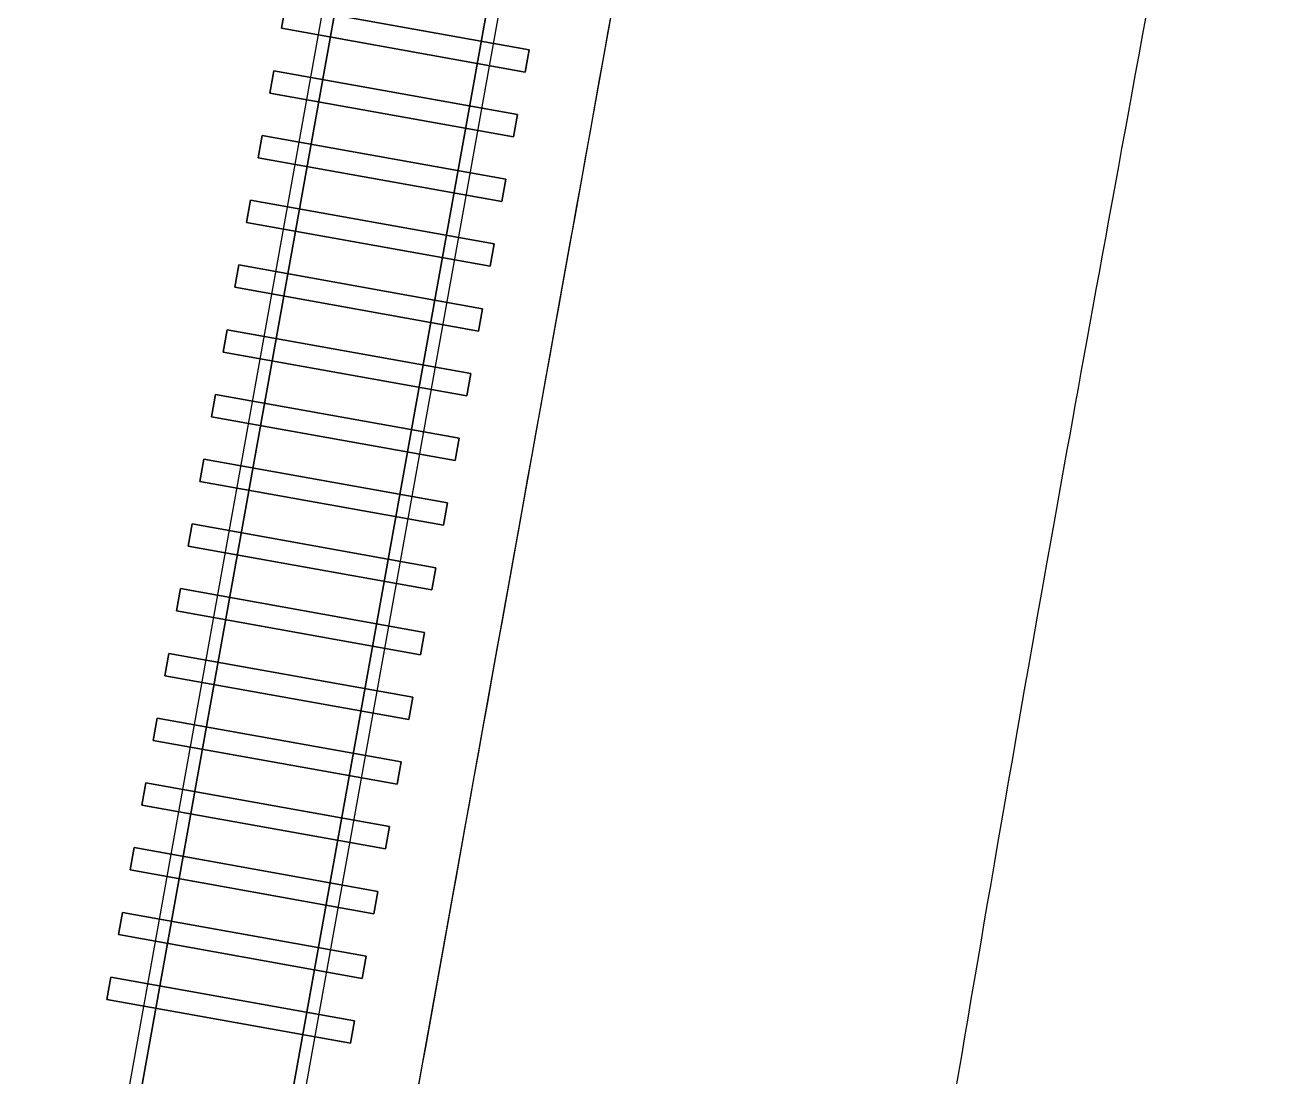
# Model space of a CAD drawing. Header units: millimetres. Extents: x -30345 to 58728, y -138367 to 131916.
# Drawn here: x 19156 to 29709, y -63792 to -54916 of the extents above; entities that cross this region are included whole.
import ezdxf

# ---------------------------------------------------------------- set-up
doc = ezdxf.new("R2010")
doc.units = ezdxf.units.MM
doc.layers.add('maps$Gleise', color=7, linetype='Continuous', true_color=0x000000)
doc.layers.add('maps$strasse', color=7, linetype='Continuous', true_color=0x6c6c6c)

msp = doc.modelspace()

# ---------------------------------------------------------------- linework, layer by layer
at = {"layer": 'maps$Gleise'}
msp.add_line((9083.128, -138366.716, -628.803), (56791.309, 126990.327, -628.803), dxfattribs=at)
at = {"layer": 'maps$strasse'}
for points in [[(52873.066, 118829.362), (19417.536, -67301.02)], [(52874.251, 118829.112), (19418.721, -67301.27)], [(19522.231, -67319.826), (52977.761, 118810.556)], [(19523.417, -67320.076), (52978.947, 118810.306)], [(54212.969, 118580.953), (20757.439, -67549.429)], [(54214.155, 118580.703), (20758.625, -67549.679)], [(20862.135, -67568.235), (54317.665, 118562.147)], [(20863.32, -67568.485), (54318.85, 118561.897)]]:
    msp.add_lwpolyline(points, dxfattribs=at)
for points in [[(11608.467, -124320.562), (30953.119, -16723.929), (50297.771, 90872.705)], [(11608.467, -124320.562, -100), (30953.119, -16723.929, -100), (50297.771, 90872.705, -100)], [(15587.293, -102189.987, -628.803), (32942.532, -5658.641, -628.803), (50297.771, 90872.705, -628.803)], [(15587.293, -102189.987, -100), (32942.532, -5658.641, -100), (50297.771, 90872.705, -100)], [(-332.6, -123082.977), (16796.6, -21392.438), (33925.801, 80298.101)], [(-332.6, -123082.977, 100), (16796.6, -21392.438, 100), (33925.801, 80298.101, 100)]]:
    msp.add_open_spline(points, degree=2, dxfattribs=at)
for points in [[(55471.457, 90165.31), (41838.364, 16583.49), (28205.272, -56998.33), (22291.342, -91091.864), (16377.412, -125185.398)], [(55471.457, 90165.31, -100), (41838.364, 16583.49, -100), (28205.272, -56998.33, -100), (22291.342, -91091.864, -100), (16377.412, -125185.398, -100)]]:
    msp.add_open_spline(points, degree=2, knots=[-3, -3, -3, -2, -2, -1, -1, -1], dxfattribs=at)

# ---------------------------------------------------------------- meshes
mesh = msp.add_polyface(dxfattribs=at)
corners = [(21843.602, -52024.077, -504.207), (21809.808, -52212.214, -504.207), (23865.945, -52581.549, -504.207), (23899.739, -52393.412, -504.207), (21809.808, -52212.214, -504.207), (21809.808, -52212.214, -628.803), (23865.945, -52581.549, -628.803), (23865.945, -52581.549, -504.207), (23865.945, -52581.549, -504.207), (23865.945, -52581.549, -628.803), (23899.739, -52393.412, -628.803), (23899.739, -52393.412, -504.207), (21745.407, -52570.321, -504.207), (21711.613, -52758.458, -504.207), (23767.749, -53127.794, -504.207), (23801.544, -52939.657, -504.207), (21711.613, -52758.458, -628.803), (21745.407, -52570.321, -628.803), (23801.544, -52939.657, -628.803), (23767.749, -53127.794, -628.803), (21711.613, -52758.458, -504.207), (21711.613, -52758.458, -628.803), (23767.749, -53127.794, -628.803), (23767.749, -53127.794, -504.207), (23767.749, -53127.794, -504.207), (23767.749, -53127.794, -628.803), (23801.544, -52939.657, -628.803), (23801.544, -52939.657, -504.207), (23801.544, -52939.657, -504.207), (23801.544, -52939.657, -628.803), (21745.407, -52570.321, -628.803), (21745.407, -52570.321, -504.207), (21745.407, -52570.321, -504.207), (21745.407, -52570.321, -628.803), (21711.613, -52758.458, -628.803), (21711.613, -52758.458, -504.207), (21647.212, -53116.565, -504.207), (21613.418, -53304.702, -504.207), (23669.554, -53674.038, -504.207), (23703.349, -53485.901, -504.207), (21613.418, -53304.702, -628.803), (21647.212, -53116.565, -628.803), (23703.349, -53485.901, -628.803), (23669.554, -53674.038, -628.803), (21613.418, -53304.702, -504.207), (21613.418, -53304.702, -628.803), (23669.554, -53674.038, -628.803), (23669.554, -53674.038, -504.207), (23669.554, -53674.038, -504.207), (23669.554, -53674.038, -628.803), (23703.349, -53485.901, -628.803), (23703.349, -53485.901, -504.207), (23703.349, -53485.901, -504.207), (23703.349, -53485.901, -628.803), (21647.212, -53116.565, -628.803), (21647.212, -53116.565, -504.207), (21647.212, -53116.565, -504.207), (21647.212, -53116.565, -628.803), (21613.418, -53304.702, -628.803), (21613.418, -53304.702, -504.207), (21549.017, -53662.809, -504.207), (21515.223, -53850.947, -504.207), (23571.359, -54220.282, -504.207), (23605.153, -54032.145, -504.207), (21515.223, -53850.947, -628.803), (21549.017, -53662.809, -628.803), (23605.153, -54032.145, -628.803), (23571.359, -54220.282, -628.803), (21515.223, -53850.947, -504.207), (21515.223, -53850.947, -628.803), (23571.359, -54220.282, -628.803), (23571.359, -54220.282, -504.207), (23571.359, -54220.282, -504.207), (23571.359, -54220.282, -628.803), (23605.153, -54032.145, -628.803), (23605.153, -54032.145, -504.207), (23605.153, -54032.145, -504.207), (23605.153, -54032.145, -628.803), (21549.017, -53662.809, -628.803), (21549.017, -53662.809, -504.207), (21549.017, -53662.809, -504.207), (21549.017, -53662.809, -628.803), (21515.223, -53850.947, -628.803), (21515.223, -53850.947, -504.207), (21450.822, -54209.054, -504.207), (21417.027, -54397.191, -504.207), (23473.164, -54766.526, -504.207), (23506.958, -54578.389, -504.207), (21417.027, -54397.191, -628.803), (21450.822, -54209.054, -628.803), (23506.958, -54578.389, -628.803), (23473.164, -54766.526, -628.803), (21417.027, -54397.191, -504.207), (21417.027, -54397.191, -628.803), (23473.164, -54766.526, -628.803), (23473.164, -54766.526, -504.207), (23473.164, -54766.526, -504.207), (23473.164, -54766.526, -628.803), (23506.958, -54578.389, -628.803), (23506.958, -54578.389, -504.207), (23506.958, -54578.389, -504.207), (23506.958, -54578.389, -628.803), (21450.822, -54209.054, -628.803), (21450.822, -54209.054, -504.207), (21450.822, -54209.054, -504.207), (21450.822, -54209.054, -628.803), (21417.027, -54397.191, -628.803), (21417.027, -54397.191, -504.207), (21352.627, -54755.298, -504.207), (21318.832, -54943.435, -504.207), (23374.969, -55312.77, -504.207), (23408.763, -55124.633, -504.207), (21318.832, -54943.435, -628.803), (21352.627, -54755.298, -628.803), (23408.763, -55124.633, -628.803), (23374.969, -55312.77, -628.803), (21318.832, -54943.435, -504.207), (21318.832, -54943.435, -628.803), (23374.969, -55312.77, -628.803), (23374.969, -55312.77, -504.207), (23374.969, -55312.77, -504.207), (23374.969, -55312.77, -628.803), (23408.763, -55124.633, -628.803), (23408.763, -55124.633, -504.207), (23408.763, -55124.633, -504.207), (23408.763, -55124.633, -628.803), (21352.627, -54755.298, -628.803), (21352.627, -54755.298, -504.207), (21352.627, -54755.298, -504.207), (21352.627, -54755.298, -628.803), (21318.832, -54943.435, -628.803), (21318.832, -54943.435, -504.207), (21254.431, -55301.542, -504.207), (21220.637, -55489.679, -504.207), (23276.774, -55859.015, -504.207), (23310.568, -55670.877, -504.207), (21220.637, -55489.679, -628.803), (21254.431, -55301.542, -628.803), (23310.568, -55670.877, -628.803), (23276.774, -55859.015, -628.803), (21220.637, -55489.679, -504.207), (21220.637, -55489.679, -628.803), (23276.774, -55859.015, -628.803), (23276.774, -55859.015, -504.207), (23276.774, -55859.015, -504.207), (23276.774, -55859.015, -628.803), (23310.568, -55670.877, -628.803), (23310.568, -55670.877, -504.207), (23310.568, -55670.877, -504.207), (23310.568, -55670.877, -628.803), (21254.431, -55301.542, -628.803), (21254.431, -55301.542, -504.207), (21254.431, -55301.542, -504.207), (21254.431, -55301.542, -628.803), (21220.637, -55489.679, -628.803), (21220.637, -55489.679, -504.207), (21156.236, -55847.786, -504.207), (21122.442, -56035.923, -504.207), (23178.579, -56405.259, -504.207), (23212.373, -56217.122, -504.207), (21122.442, -56035.923, -628.803), (21156.236, -55847.786, -628.803), (23212.373, -56217.122, -628.803), (23178.579, -56405.259, -628.803), (21122.442, -56035.923, -504.207), (21122.442, -56035.923, -628.803), (23178.579, -56405.259, -628.803), (23178.579, -56405.259, -504.207), (23178.579, -56405.259, -504.207), (23178.579, -56405.259, -628.803), (23212.373, -56217.122, -628.803), (23212.373, -56217.122, -504.207), (23212.373, -56217.122, -504.207), (23212.373, -56217.122, -628.803), (21156.236, -55847.786, -628.803), (21156.236, -55847.786, -504.207), (21156.236, -55847.786, -504.207), (21156.236, -55847.786, -628.803), (21122.442, -56035.923, -628.803), (21122.442, -56035.923, -504.207), (21058.041, -56394.03, -504.207), (21024.247, -56582.168, -504.207), (23080.383, -56951.503, -504.207), (23114.178, -56763.366, -504.207), (21024.247, -56582.168, -628.803), (21058.041, -56394.03, -628.803), (23114.178, -56763.366, -628.803), (23080.383, -56951.503, -628.803), (21024.247, -56582.168, -504.207), (21024.247, -56582.168, -628.803), (23080.383, -56951.503, -628.803), (23080.383, -56951.503, -504.207), (23080.383, -56951.503, -504.207), (23080.383, -56951.503, -628.803), (23114.178, -56763.366, -628.803), (23114.178, -56763.366, -504.207), (23114.178, -56763.366, -504.207), (23114.178, -56763.366, -628.803), (21058.041, -56394.03, -628.803), (21058.041, -56394.03, -504.207), (21058.041, -56394.03, -504.207), (21058.041, -56394.03, -628.803), (21024.247, -56582.168, -628.803), (21024.247, -56582.168, -504.207), (20959.846, -56940.275, -504.207), (20926.052, -57128.412, -504.207), (22982.188, -57497.747, -504.207), (23015.983, -57309.61, -504.207), (20926.052, -57128.412, -628.803), (20959.846, -56940.275, -628.803), (23015.983, -57309.61, -628.803), (22982.188, -57497.747, -628.803), (20926.052, -57128.412, -504.207), (20926.052, -57128.412, -628.803), (22982.188, -57497.747, -628.803), (22982.188, -57497.747, -504.207), (22982.188, -57497.747, -504.207), (22982.188, -57497.747, -628.803), (23015.983, -57309.61, -628.803), (23015.983, -57309.61, -504.207), (23015.983, -57309.61, -504.207), (23015.983, -57309.61, -628.803), (20959.846, -56940.275, -628.803), (20959.846, -56940.275, -504.207), (20959.846, -56940.275, -504.207), (20959.846, -56940.275, -628.803), (20926.052, -57128.412, -628.803), (20926.052, -57128.412, -504.207), (20861.651, -57486.519, -504.207), (20827.857, -57674.656, -504.207), (22883.993, -58043.991, -504.207), (22917.787, -57855.854, -504.207), (20827.857, -57674.656, -628.803), (20861.651, -57486.519, -628.803), (22917.787, -57855.854, -628.803), (22883.993, -58043.991, -628.803), (20827.857, -57674.656, -504.207), (20827.857, -57674.656, -628.803), (22883.993, -58043.991, -628.803), (22883.993, -58043.991, -504.207), (22917.787, -57855.854, -504.207), (22917.787, -57855.854, -628.803), (20861.651, -57486.519, -628.803), (20861.651, -57486.519, -504.207), (20861.651, -57486.519, -504.207), (20861.651, -57486.519, -628.803), (20827.857, -57674.656, -628.803), (20827.857, -57674.656, -504.207)]
mesh.append_faces([[corners[k] for k in face] for face in [(0, 1, 2, 3), (4, 5, 6, 7), (8, 9, 10, 11), (12, 13, 14, 15), (16, 17, 18, 19), (20, 21, 22, 23), (24, 25, 26, 27), (28, 29, 30, 31), (32, 33, 34, 35), (36, 37, 38, 39), (40, 41, 42, 43), (44, 45, 46, 47), (48, 49, 50, 51), (52, 53, 54, 55), (56, 57, 58, 59), (60, 61, 62, 63), (64, 65, 66, 67), (68, 69, 70, 71), (72, 73, 74, 75), (76, 77, 78, 79), (80, 81, 82, 83), (84, 85, 86, 87), (88, 89, 90, 91), (92, 93, 94, 95), (96, 97, 98, 99), (100, 101, 102, 103), (104, 105, 106, 107), (108, 109, 110, 111), (112, 113, 114, 115), (116, 117, 118, 119), (120, 121, 122, 123), (124, 125, 126, 127), (128, 129, 130, 131), (132, 133, 134, 135), (136, 137, 138, 139), (140, 141, 142, 143), (144, 145, 146, 147), (148, 149, 150, 151), (152, 153, 154, 155), (156, 157, 158, 159), (160, 161, 162, 163), (164, 165, 166, 167), (168, 169, 170, 171), (172, 173, 174, 175), (176, 177, 178, 179), (180, 181, 182, 183), (184, 185, 186, 187), (188, 189, 190, 191), (192, 193, 194, 195), (196, 197, 198, 199), (200, 201, 202, 203), (204, 205, 206, 207), (208, 209, 210, 211), (212, 213, 214, 215), (216, 217, 218, 219), (220, 221, 222, 223), (224, 225, 226, 227), (228, 229, 230, 231), (232, 233, 234, 235), (236, 237, 238, 239), (240, 241, 242, 243), (244, 245, 246, 247)]])
mesh = msp.add_polyface(dxfattribs=at)
corners = [(22883.993, -58043.991, -504.207), (22883.993, -58043.991, -628.803), (22917.787, -57855.854, -628.803), (22917.787, -57855.854, -504.207), (20763.456, -58032.763, -504.207), (20729.661, -58220.9, -504.207), (22785.798, -58590.236, -504.207), (22819.592, -58402.098, -504.207), (20729.661, -58220.9, -628.803), (20763.456, -58032.763, -628.803), (22819.592, -58402.098, -628.803), (22785.798, -58590.236, -628.803), (20729.661, -58220.9, -504.207), (20729.661, -58220.9, -628.803), (22785.798, -58590.236, -628.803), (22785.798, -58590.236, -504.207), (22785.798, -58590.236, -504.207), (22785.798, -58590.236, -628.803), (22819.592, -58402.098, -628.803), (22819.592, -58402.098, -504.207), (22819.592, -58402.098, -504.207), (22819.592, -58402.098, -628.803), (20763.456, -58032.763, -628.803), (20763.456, -58032.763, -504.207), (20763.456, -58032.763, -504.207), (20763.456, -58032.763, -628.803), (20729.661, -58220.9, -628.803), (20729.661, -58220.9, -504.207), (20665.261, -58579.007, -504.207), (20631.466, -58767.144, -504.207), (22687.603, -59136.48, -504.207), (22721.397, -58948.343, -504.207), (20631.466, -58767.144, -628.803), (20665.261, -58579.007, -628.803), (22721.397, -58948.343, -628.803), (22687.603, -59136.48, -628.803), (20631.466, -58767.144, -504.207), (20631.466, -58767.144, -628.803), (22687.603, -59136.48, -628.803), (22687.603, -59136.48, -504.207), (22687.603, -59136.48, -504.207), (22687.603, -59136.48, -628.803), (22721.397, -58948.343, -628.803), (22721.397, -58948.343, -504.207), (22721.397, -58948.343, -504.207), (22721.397, -58948.343, -628.803), (20665.261, -58579.007, -628.803), (20665.261, -58579.007, -504.207), (20665.261, -58579.007, -504.207), (20665.261, -58579.007, -628.803), (20631.466, -58767.144, -628.803), (20631.466, -58767.144, -504.207), (20567.065, -59125.251, -504.207), (20533.271, -59313.388, -504.207), (22589.408, -59682.724, -504.207), (22623.202, -59494.587, -504.207), (20533.271, -59313.388, -628.803), (20567.065, -59125.251, -628.803), (22623.202, -59494.587, -628.803), (22589.408, -59682.724, -628.803), (20533.271, -59313.388, -504.207), (20533.271, -59313.388, -628.803), (22589.408, -59682.724, -628.803), (22589.408, -59682.724, -504.207), (22589.408, -59682.724, -504.207), (22589.408, -59682.724, -628.803), (22623.202, -59494.587, -628.803), (22623.202, -59494.587, -504.207), (22623.202, -59494.587, -504.207), (22623.202, -59494.587, -628.803), (20567.065, -59125.251, -628.803), (20567.065, -59125.251, -504.207), (20567.065, -59125.251, -504.207), (20567.065, -59125.251, -628.803), (20533.271, -59313.388, -628.803), (20533.271, -59313.388, -504.207), (20468.87, -59671.495, -504.207), (20435.076, -59859.633, -504.207), (22491.213, -60228.968, -504.207), (22525.007, -60040.831, -504.207), (20435.076, -59859.633, -628.803), (20468.87, -59671.495, -628.803), (22525.007, -60040.831, -628.803), (22491.213, -60228.968, -628.803), (20435.076, -59859.633, -504.207), (20435.076, -59859.633, -628.803), (22491.213, -60228.968, -628.803), (22491.213, -60228.968, -504.207), (22491.213, -60228.968, -504.207), (22491.213, -60228.968, -628.803), (22525.007, -60040.831, -628.803), (22525.007, -60040.831, -504.207), (22525.007, -60040.831, -504.207), (22525.007, -60040.831, -628.803), (20468.87, -59671.495, -628.803), (20468.87, -59671.495, -504.207), (20468.87, -59671.495, -504.207), (20468.87, -59671.495, -628.803), (20435.076, -59859.633, -628.803), (20435.076, -59859.633, -504.207), (20370.675, -60217.74, -504.207), (20336.881, -60405.877, -504.207), (22393.017, -60775.212, -504.207), (22426.812, -60587.075, -504.207), (20336.881, -60405.877, -628.803), (20370.675, -60217.74, -628.803), (22426.812, -60587.075, -628.803), (22393.017, -60775.212, -628.803), (20336.881, -60405.877, -504.207), (20336.881, -60405.877, -628.803), (22393.017, -60775.212, -628.803), (22393.017, -60775.212, -504.207), (22393.017, -60775.212, -504.207), (22393.017, -60775.212, -628.803), (22426.812, -60587.075, -628.803), (22426.812, -60587.075, -504.207), (22426.812, -60587.075, -504.207), (22426.812, -60587.075, -628.803), (20370.675, -60217.74, -628.803), (20370.675, -60217.74, -504.207), (20370.675, -60217.74, -504.207), (20370.675, -60217.74, -628.803), (20336.881, -60405.877, -628.803), (20336.881, -60405.877, -504.207), (20272.48, -60763.984, -504.207), (20238.686, -60952.121, -504.207), (22294.822, -61321.457, -504.207), (22328.617, -61133.319, -504.207), (20238.686, -60952.121, -628.803), (20272.48, -60763.984, -628.803), (22328.617, -61133.319, -628.803), (22294.822, -61321.457, -628.803), (20238.686, -60952.121, -504.207), (20238.686, -60952.121, -628.803), (22294.822, -61321.457, -628.803), (22294.822, -61321.457, -504.207), (22294.822, -61321.457, -504.207), (22294.822, -61321.457, -628.803), (22328.617, -61133.319, -628.803), (22328.617, -61133.319, -504.207), (22328.617, -61133.319, -504.207), (22328.617, -61133.319, -628.803), (20272.48, -60763.984, -628.803), (20272.48, -60763.984, -504.207), (20272.48, -60763.984, -504.207), (20272.48, -60763.984, -628.803), (20238.686, -60952.121, -628.803), (20238.686, -60952.121, -504.207), (20174.285, -61310.228, -504.207), (20140.491, -61498.365, -504.207), (22196.627, -61867.701, -504.207), (22230.421, -61679.564, -504.207), (20140.491, -61498.365, -628.803), (20174.285, -61310.228, -628.803), (22230.421, -61679.564, -628.803), (22196.627, -61867.701, -628.803), (20140.491, -61498.365, -504.207), (20140.491, -61498.365, -628.803), (22196.627, -61867.701, -628.803), (22196.627, -61867.701, -504.207), (22196.627, -61867.701, -504.207), (22196.627, -61867.701, -628.803), (22230.421, -61679.564, -628.803), (22230.421, -61679.564, -504.207), (22230.421, -61679.564, -504.207), (22230.421, -61679.564, -628.803), (20174.285, -61310.228, -628.803), (20174.285, -61310.228, -504.207), (20174.285, -61310.228, -504.207), (20174.285, -61310.228, -628.803), (20140.491, -61498.365, -628.803), (20140.491, -61498.365, -504.207), (20076.09, -61856.472, -504.207), (20042.295, -62044.609, -504.207), (22098.432, -62413.945, -504.207), (22132.226, -62225.808, -504.207), (20042.295, -62044.609, -628.803), (20076.09, -61856.472, -628.803), (22132.226, -62225.808, -628.803), (22098.432, -62413.945, -628.803), (20042.295, -62044.609, -504.207), (20042.295, -62044.609, -628.803), (22098.432, -62413.945, -628.803), (22098.432, -62413.945, -504.207), (22098.432, -62413.945, -504.207), (22098.432, -62413.945, -628.803), (22132.226, -62225.808, -628.803), (22132.226, -62225.808, -504.207), (22132.226, -62225.808, -504.207), (22132.226, -62225.808, -628.803), (20076.09, -61856.472, -628.803), (20076.09, -61856.472, -504.207), (20076.09, -61856.472, -504.207), (20076.09, -61856.472, -628.803), (20042.295, -62044.609, -628.803), (20042.295, -62044.609, -504.207), (19977.895, -62402.716, -504.207), (19944.1, -62590.854, -504.207), (22000.237, -62960.189, -504.207), (22034.031, -62772.052, -504.207), (19944.1, -62590.854, -628.803), (19977.895, -62402.716, -628.803), (22034.031, -62772.052, -628.803), (22000.237, -62960.189, -628.803), (19944.1, -62590.854, -504.207), (19944.1, -62590.854, -628.803), (22000.237, -62960.189, -628.803), (22000.237, -62960.189, -504.207), (22000.237, -62960.189, -504.207), (22000.237, -62960.189, -628.803), (22034.031, -62772.052, -628.803), (22034.031, -62772.052, -504.207), (22034.031, -62772.052, -504.207), (22034.031, -62772.052, -628.803), (19977.895, -62402.716, -628.803), (19977.895, -62402.716, -504.207), (19977.895, -62402.716, -504.207), (19977.895, -62402.716, -628.803), (19944.1, -62590.854, -628.803), (19944.1, -62590.854, -504.207), (19879.699, -62948.961, -504.207), (19845.905, -63137.098, -504.207), (21902.042, -63506.433, -504.207), (21935.836, -63318.296, -504.207), (19845.905, -63137.098, -628.803), (19879.699, -62948.961, -628.803), (21935.836, -63318.296, -628.803), (21902.042, -63506.433, -628.803), (19845.905, -63137.098, -504.207), (19845.905, -63137.098, -628.803), (21902.042, -63506.433, -628.803), (21902.042, -63506.433, -504.207), (21902.042, -63506.433, -504.207), (21902.042, -63506.433, -628.803), (21935.836, -63318.296, -628.803), (21935.836, -63318.296, -504.207), (21935.836, -63318.296, -504.207), (21935.836, -63318.296, -628.803), (19879.699, -62948.961, -628.803), (19879.699, -62948.961, -504.207), (19879.699, -62948.961, -504.207), (19879.699, -62948.961, -628.803), (19845.905, -63137.098, -628.803), (19845.905, -63137.098, -504.207)]
mesh.append_faces([[corners[k] for k in face] for face in [(0, 1, 2, 3), (4, 5, 6, 7), (8, 9, 10, 11), (12, 13, 14, 15), (16, 17, 18, 19), (20, 21, 22, 23), (24, 25, 26, 27), (28, 29, 30, 31), (32, 33, 34, 35), (36, 37, 38, 39), (40, 41, 42, 43), (44, 45, 46, 47), (48, 49, 50, 51), (52, 53, 54, 55), (56, 57, 58, 59), (60, 61, 62, 63), (64, 65, 66, 67), (68, 69, 70, 71), (72, 73, 74, 75), (76, 77, 78, 79), (80, 81, 82, 83), (84, 85, 86, 87), (88, 89, 90, 91), (92, 93, 94, 95), (96, 97, 98, 99), (100, 101, 102, 103), (104, 105, 106, 107), (108, 109, 110, 111), (112, 113, 114, 115), (116, 117, 118, 119), (120, 121, 122, 123), (124, 125, 126, 127), (128, 129, 130, 131), (132, 133, 134, 135), (136, 137, 138, 139), (140, 141, 142, 143), (144, 145, 146, 147), (148, 149, 150, 151), (152, 153, 154, 155), (156, 157, 158, 159), (160, 161, 162, 163), (164, 165, 166, 167), (168, 169, 170, 171), (172, 173, 174, 175), (176, 177, 178, 179), (180, 181, 182, 183), (184, 185, 186, 187), (188, 189, 190, 191), (192, 193, 194, 195), (196, 197, 198, 199), (200, 201, 202, 203), (204, 205, 206, 207), (208, 209, 210, 211), (212, 213, 214, 215), (216, 217, 218, 219), (220, 221, 222, 223), (224, 225, 226, 227), (228, 229, 230, 231), (232, 233, 234, 235), (236, 237, 238, 239), (240, 241, 242, 243)]])

doc.saveas('drawing.dxf')
